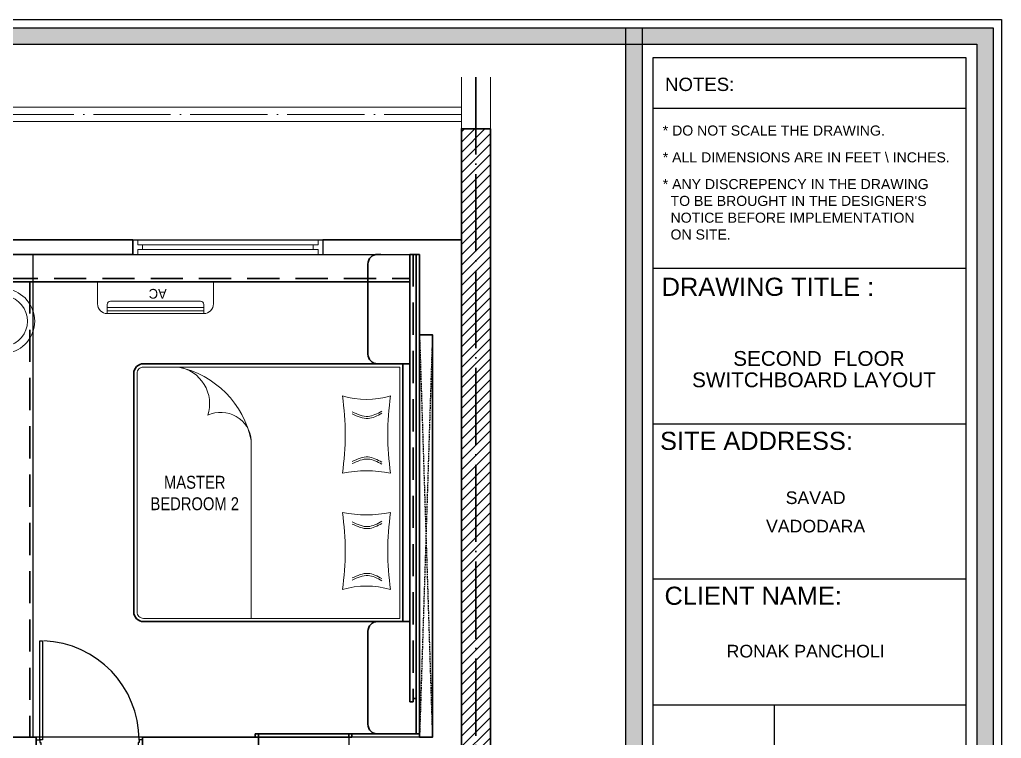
# Model space of a CAD drawing. Header units: millimetres. Extents: x 145796 to 148307, y -176303 to -174465.
# Drawn here: x 147864.5 to 148169.4, y -176013 to -175789.7 of the extents above; entities that cross this region are included whole.
import ezdxf
from ezdxf.enums import TextEntityAlignment as Align

# ---------------------------------------------------------------- set-up
doc = ezdxf.new("R2010")
doc.units = ezdxf.units.MM
doc.header["$MEASUREMENT"] = 0
for name, pattern in [('00 . GROUND FLOOR$0$DASHED', [0.75, 0.5, -0.25]), ('ACAD_ISO04W100', [30, 24, -3, 0, -3]), ('DASHEDX2', [1.5, 1, -0.5])]:
    doc.linetypes.add(name, pattern=pattern)
doc.layers.add('AR DOOR', color=40, linetype='Continuous')
doc.layers.add('AR ELE-5', color=134, linetype='Continuous')
for name, color, linetype, lineweight in [('Electrical', 84, 'Continuous', 30), ('FALSE CEILING', 6, 'Continuous', 30), ('FIRST FLOOR ( TEXT )', 7, 'Continuous', 9), ('FURNITURE', 32, 'Continuous', 9), ('GROUND FLOOR', 7, 'Continuous', 9), ('GROUND FLOOR  ( HATCH )', 251, 'Continuous', 9), ('NAME PLATE', 7, 'Continuous', 25), ('SECOND FLOOR', 7, 'Continuous', 9), ('SECOND FLOOR  ( PLINE )', 251, 'Continuous', 30), ('SECOND FLOOR ( PLine )', 7, 'Continuous', 30), ('Text', 7, 'Continuous', 15), ('X_PLOT', 1, 'Continuous', 9)]:
    doc.layers.add(name, color=color, linetype=linetype, lineweight=lineweight)
doc.layers.add('XX~SLAB ( PLINE )', color=251, linetype='Continuous', plot=False)
doc.styles.add('Arial', font='arial.ttf')
doc.styles.add('KATHA', font='swissc.ttf')
doc.styles.add('TEXT', font='eurr____.ttf')

# ---------------------------------------------------------------- blocks, each defined once
blk = doc.blocks.new('LAYOUT FILE')
at = {"layer": 'NAME PLATE', "true_color": 0xd39e00}
h = blk.add_hatch(color=42, dxfattribs=at)
h.paths.add_polyline_path([(3346889.83, -513806.18), (3346889.83, -514260.7), (3347535.56, -514260.7), (3347535.56, -513806.18)])
h.paths.add_polyline_path([(3346894.36, -513810.71), (3347531.03, -513810.71), (3347531.03, -514256.17), (3346894.36, -514256.17)], flags=16)
blk.add_hatch(color=42, dxfattribs=at).paths.add_polyline_path([(3347433.6, -514256.17), (3347438.13, -514256.17), (3347438.13, -513806.18), (3347433.6, -513806.18)])
at = {"layer": 'NAME PLATE', "color": 42, "true_color": 0xd39e00}
for p, q in [((3347527.96, -513828.55), (3347441.2, -513828.55)), ((3347527.96, -513872.99), (3347441.2, -513872.99)), ((3347527.96, -513916.26), (3347441.2, -513916.26)), ((3347527.96, -513959.27), (3347441.2, -513959.27)), ((3347527.96, -513994.31), (3347441.2, -513994.31)), ((3347474.77, -513994.31), (3347474.77, -514044.12))]:
    blk.add_line(p, q, dxfattribs=at)
for points in [[(3346887.56, -513803.91), (3347537.83, -513803.91), (3347537.83, -514262.96), (3346887.56, -514262.96)], [(3346889.83, -513806.18), (3347535.56, -513806.18), (3347535.56, -514260.7), (3346889.83, -514260.7)], [(3347433.6, -514256.17), (3347433.6, -513806.18), (3347438.13, -513806.18), (3347438.13, -514256.17)], [(3346894.36, -513810.71), (3347531.03, -513810.71), (3347531.03, -514256.17), (3346894.36, -514256.17)], [(3347441.2, -514252.44), (3347441.2, -513814.44), (3347527.96, -513814.44), (3347527.96, -514252.44)]]:
    blk.add_lwpolyline(points, close=True, dxfattribs=at)
at = {"layer": 'NAME PLATE', "style": 'Arial'}
for s, height, p in [('NOTES:', 3.699, (3347454.07, -513823.73)), ('DRAWING TITLE : ', 5.0338, (3347474.01, -513880.61)), ('SITE ADDRESS:', 5.0338, (3347469.85, -513923.39)), ('CLIENT NAME:', 5.0338, (3347468.93, -513966.4))]:
    blk.add_text(s, height=height, dxfattribs=at).set_placement(p, align=Align.CENTER)
at = {"layer": 'NAME PLATE', "char_height": 2.7974, "width": 108.0765, "attachment_point": 1, "style": 'Arial'}
for s, insert in [('* DO NOT SCALE THE DRAWING.', (3347443.82, -513833.31, 0)), ('* ALL DIMENSIONS ARE IN FEET \\\\ INCHES.', (3347443.82, -513840.75, 0)), ("* ANY DISCREPENCY IN THE DRAWING \\P  TO BE BROUGHT IN THE DESIGNER'S\\P  NOTICE BEFORE IMPLEMENTATION \\P  ON SITE.", (3347443.82, -513848.18, 0))]:
    blk.add_mtext(s, dxfattribs=dict(at, insert=insert))
blk = doc.blocks.new('*U20')
for points in [[(-1160, 0), (-1120, 0), (-1120, 30), (-1110, 30), (-1110, 100), (-1160, 100)], [(0, 0), (0, -1120), (-30, -1120), (-30, 0)], [(40, 0), (0, 0), (0, 30), (-10, 30), (-10, 100), (40, 100)]]:
    blk.add_lwpolyline(points, close=True)
at = {"layer": 'AR ELE-5', "linetype": 'ByBlock', "ltscale": 15}
blk.add_arc((2, 1), 1122, 180.0347, 267.627, dxfattribs=at)

msp = doc.modelspace()

# ---------------------------------------------------------------- hatches: boundary and pattern name
at = {"layer": 'GROUND FLOOR  ( HATCH )'}
h = msp.add_hatch(dxfattribs=at)
h.set_pattern_fill('ANSI31', color=6, scale=18, style=0)
h.set_pattern_definition([(45, (31469.993, -13547.9652), (-1.590990258, 1.590990258), [])])
h.paths.add_polyline_path([(148010.68, -175823.64), (148001.68, -175823.64), (148001.68, -176167.14), (148010.68, -176167.14)])

# ---------------------------------------------------------------- linework, layer by layer
at = {"layer": 'Electrical', "lineweight": 15}
for p, q in [((147891.68, -175879.17, -0.13), (147921.68, -175879.17, -0.13)), ((147892.68, -175877.17, -0.13), (147920.68, -175877.17, -0.13)), ((147891.68, -175880.18, -0.13), (147921.68, -175880.18, -0.13))]:
    msp.add_line(p, q, dxfattribs=at)
at = {"layer": 'Electrical', "lineweight": 15, "elevation": -0.13}
for points in [[(147888.67, -175878.03), (147888.67, -175871.04), (147924.69, -175871.04), (147924.69, -175878.03)], [(147921.68, -175878.17), (147921.68, -175881.04), (147891.68, -175881.04), (147891.68, -175878.17)], [(147891.68, -175881.04), (147891.68, -175881.04), (147921.68, -175881.04)]]:
    msp.add_lwpolyline(points, dxfattribs=at)
at = {"layer": 'Electrical', "lineweight": 15}
for centre, start, end in [((147891.68, -175878.03, -0.13), 180, 270), ((147921.68, -175878.03, -0.13), 270, 0)]:
    msp.add_arc(centre, 3.01, start, end, dxfattribs=at)
at = {"layer": 'Electrical', "lineweight": 15, "extrusion": (0, 0, -1)}
for centre, start_param, end_param in [((147892.68, -175878.17, -0.13), 3.926991, 5.497787), ((147920.68, -175878.17, -0.13), -0.785398, 0.785398)]:
    msp.add_ellipse(centre, major_axis=(0.71, 0.71), ratio=1, start_param=start_param, end_param=end_param, dxfattribs=at)
at = {"layer": 'FALSE CEILING', "lineweight": 25, "elevation": -0.13}
msp.add_lwpolyline([(147988.68, -175862.64), (147988.68, -175887.64), (147992.68, -175887.64), (147992.68, -176012.59), (147868.65, -176012.68), (147868.65, -175862.64)], close=True, dxfattribs=at)
at = {"layer": 'FURNITURE', "color": 3, "linetype": 'DASHEDX2', "lineweight": 30, "ltscale": 10}
for p, q in [((147986.68, -175862.64, -0.13), (147986.68, -176000.64, -0.13)), ((147830.18, -175870.13, -0.13), (147985.68, -175870.13, -0.13)), ((147867.65, -175871.05, -0.13), (147867.65, -176012.64, -0.13))]:
    msp.add_line(p, q, dxfattribs=at)
at = {"layer": 'FURNITURE', "color": 9, "lineweight": 30, "true_color": 0xc7c8ca}
for p, q in [((147985.68, -175871.13, -0.13), (147829.18, -175871.13, -0.13)), ((147988.68, -176011.65, -0.13), (147937.68, -176011.65, -0.13)), ((147937.68, -176011.65, -0.13), (147937.68, -176012.65, -0.13)), ((147937.68, -176012.65, -0.13), (147967.69, -176012.65, -0.13)), ((147938.68, -176012.65, -0.13), (147938.68, -176011.65, -0.13)), ((147966.69, -176012.65, -0.13), (147966.69, -176011.65, -0.13)), ((147967.69, -176012.65, -0.13), (147967.69, -176011.65, -0.13))]:
    msp.add_line(p, q, dxfattribs=at)
at = {"layer": 'FURNITURE', "color": 9, "linetype": '00 . GROUND FLOOR$0$DASHED', "lineweight": 25, "true_color": 0xc7c8ca}
for p, q in [((147988.68, -175887.64, -0.13), (147992.68, -176012.64, -0.13)), ((147992.68, -175887.64, -0.13), (147988.68, -176012.64, -0.13))]:
    msp.add_line(p, q, dxfattribs=at)
at = {"layer": 'FURNITURE', "color": 9, "true_color": 0xc7c8ca}
msp.add_line((147936.44, -175975.73, -0.13), (147936.44, -175920.45, -0.13), dxfattribs=at)
at = {"layer": 'FURNITURE', "color": 9, "lineweight": 30, "true_color": 0xc7c8ca, "elevation": -0.13}
for points in [[(147976.68, -175862.64), (147975.68, -175862.64, 0.414214), (147972.68, -175865.64), (147972.68, -175893.64, 0.414214), (147975.68, -175896.64), (147976.68, -175896.64)], [(147976.68, -175976.73), (147975.68, -175976.73, 0.414214), (147972.68, -175979.73), (147972.68, -176008.65, 0.414214), (147975.68, -176011.65), (147976.68, -176011.65)]]:
    msp.add_lwpolyline(points, format="xyb", dxfattribs=at)
for points in [[(147987.68, -175862.64), (147987.68, -176000.64), (147986.68, -176000.64), (147986.68, -176001.64), (147985.68, -176001.64), (147985.68, -175862.64)], [(147988.68, -175862.64), (147988.68, -176011.65), (147987.68, -176011.65), (147987.68, -175862.64)], [(147988.68, -175887.64), (147988.68, -176012.64), (147992.68, -176012.64), (147992.68, -175887.64)], [(147983.53, -175976.73), (147985.68, -175976.73), (147985.68, -175896.64), (147983.53, -175896.64)]]:
    msp.add_lwpolyline(points, close=True, dxfattribs=at)
at = {"layer": 'FURNITURE', "color": 9, "true_color": 0xc7c8ca, "elevation": -0.13, "flags": 128}
for points in [[(147853.21, -175891.17), (147853.21, -175893.39), (147860.59, -175893.39, 0.853613), (147860.64, -175873.39), (147853.21, -175873.39), (147853.21, -175875.62)], [(147855.43, -175891.17), (147853.21, -175891.17), (147860.41, -175891.17, 0.835758), (147860.45, -175875.61), (147855.43, -175875.61), (147853.21, -175875.61)]]:
    msp.add_lwpolyline(points, format="xyb", dxfattribs=at)
at = {"layer": 'FURNITURE', "color": 9, "lineweight": 30, "true_color": 0xc7c8ca, "elevation": -0.13}
msp.add_lwpolyline([(147899.94, -175973.73), (147899.94, -175899.64, -0.414214), (147902.94, -175896.64), (147983.53, -175896.64), (147983.53, -175976.73), (147902.94, -175976.73, -0.414214)], format="xyb", close=True, dxfattribs=at)
at = {"layer": 'FURNITURE', "color": 9, "true_color": 0xc7c8ca, "elevation": -0.13}
for points in [[(147900.94, -175973.73), (147900.94, -175899.64, -0.414214), (147902.94, -175897.64), (147982.53, -175897.64), (147982.53, -175975.73), (147902.94, -175975.73, -0.414214)], [(147922.92, -175912.65, -0.527965), (147936.44, -175920.45, 0.296489), (147913.8, -175897.64, -0.459377), (147922.92, -175912.65)], [(147964.71, -175930.63, -0.100586), (147979.71, -175930.63, -0.075726), (147979.71, -175906.63, -0.148967), (147964.71, -175906.63, -0.074116)], [(147964.71, -175942.81, 0.100586), (147979.71, -175942.81, 0.075726), (147979.71, -175966.81, 0.148967), (147964.71, -175966.81, 0.074116)]]:
    msp.add_lwpolyline(points, format="xyb", close=True, dxfattribs=at)
at = {"layer": 'FURNITURE', "color": 9, "true_color": 0xc7c8ca}
for points in [[(147976.97, -175911.37, -0.13), (147975.55, -175912.14, -0.13), (147972.56, -175913.77, -0.13), (147969.44, -175912.33, -0.13), (147967.8, -175911.58, -0.13)], [(147976.97, -175912.02, -0.13), (147975.55, -175912.79, -0.13), (147972.56, -175914.42, -0.13), (147969.44, -175912.98, -0.13), (147967.8, -175912.22, -0.13)], [(147976.97, -175927.21, -0.13), (147975.55, -175926.44, -0.13), (147972.56, -175924.81, -0.13), (147969.44, -175926.25, -0.13), (147967.8, -175927, -0.13)], [(147976.97, -175927.85, -0.13), (147975.55, -175927.08, -0.13), (147972.56, -175925.45, -0.13), (147969.44, -175926.89, -0.13), (147967.8, -175927.65, -0.13)], [(147976.97, -175945.58, -0.13), (147975.55, -175946.36, -0.13), (147972.56, -175947.99, -0.13), (147969.44, -175946.55, -0.13), (147967.8, -175945.79, -0.13)], [(147976.97, -175946.23, -0.13), (147975.55, -175947, -0.13), (147972.56, -175948.63, -0.13), (147969.44, -175947.19, -0.13), (147967.8, -175946.43, -0.13)], [(147976.97, -175963.38, -0.13), (147975.55, -175962.61, -0.13), (147972.56, -175960.98, -0.13), (147969.44, -175962.42, -0.13), (147967.8, -175963.18, -0.13)], [(147976.97, -175964.03, -0.13), (147975.55, -175963.26, -0.13), (147972.56, -175961.63, -0.13), (147969.44, -175963.07, -0.13), (147967.8, -175963.83, -0.13)]]:
    msp.add_open_spline(points, degree=3, knots=[0, 0, 0, 0, 4.577917, 9.671137, 9.671137, 9.671137, 9.671137], dxfattribs=at)
at = {"layer": 'GROUND FLOOR'}
for p, q in [((148001.68, -175807.59, -0.13), (148001.68, -176290.52, -0.13)), ((148001.68, -175807.59, -0.13), (148001.68, -175880.64, -0.13)), ((148010.68, -175807.59, -0.13), (148010.68, -176290.52, -0.13)), ((147501.43, -175816.89, -0.13), (148001.68, -175816.89, -0.13)), ((147505.93, -175821.39, -0.13), (148001.68, -175821.39, -0.13))]:
    msp.add_line(p, q, dxfattribs=at)
at = {"layer": 'GROUND FLOOR', "color": 1, "linetype": 'ACAD_ISO04W100'}
msp.add_line((148006.18, -175807.59, -0.13), (148006.18, -176167.14, -0.13), dxfattribs=at)
at = {"layer": 'GROUND FLOOR', "color": 1, "linetype": 'ACAD_ISO04W100', "elevation": -0.13}
msp.add_lwpolyline([(148001.68, -175819.14), (147503.68, -175819.14), (147503.68, -176281.64), (148001.68, -176281.64)], dxfattribs=at)
at = {"layer": 'GROUND FLOOR', "color": 6, "lineweight": 30, "elevation": -0.13}
msp.add_lwpolyline([(148010.68, -175823.64), (148001.68, -175823.64), (148001.68, -176167.14), (148010.68, -176167.14)], close=True, dxfattribs=at)
at = {"layer": 'SECOND FLOOR'}
for p, q in [((147601.18, -175858.14, -0.13), (148001.68, -175858.14, -0.13)), ((147899.68, -175858.14, -0.13), (147899.68, -175862.64, -0.13)), ((147958.68, -175858.14, -0.13), (147958.68, -175862.64, -0.13)), ((147829.18, -175862.64, -0.13), (147988.68, -175862.64, -0.13)), ((147902.68, -176012.64, -0.13), (147931.18, -176012.64, -0.13)), ((147902.68, -176017.14, -0.13), (147902.68, -176012.64, -0.13)), ((147966.69, -176012.64, -0.13), (147992.68, -176012.64, -0.13)), ((147966.69, -176012.64, -0.13), (147966.69, -176017.14, -0.13))]:
    msp.add_line(p, q, dxfattribs=at)
at = {"layer": 'SECOND FLOOR', "elevation": -0.13}
msp.add_lwpolyline([(147958.68, -175858.14), (147957.18, -175858.14), (147957.18, -175859.64), (147955.68, -175859.64), (147955.68, -175861.14), (147902.68, -175861.14), (147902.68, -175859.64), (147901.18, -175859.64), (147901.18, -175858.14), (147899.68, -175858.14), (147899.68, -175862.64), (147901.18, -175862.64), (147901.18, -175861.14), (147902.68, -175861.14), (147902.68, -175859.64), (147955.68, -175859.64), (147955.68, -175861.14), (147957.18, -175861.14), (147957.18, -175862.64), (147958.68, -175862.64), (147958.68, -175858.14), (147899.68, -175858.14), (147899.68, -175862.64), (147958.68, -175862.64)], close=True, dxfattribs=at)
at = {"layer": 'SECOND FLOOR  ( PLINE )', "elevation": -0.13}
msp.add_lwpolyline([(147824.18, -176017.14), (147805.68, -176017.14), (147805.68, -176012.64), (147824.18, -176012.64), (147824.18, -175862.64), (147754.18, -175862.64), (147754.18, -175858.14), (147899.68, -175858.14), (147899.68, -175862.64), (147829.18, -175862.64), (147829.18, -176012.64), (147869.66, -176012.64), (147869.66, -176017.14), (147828.68, -176017.14)], close=True, dxfattribs=at)
at = {"layer": 'SECOND FLOOR ( PLine )', "elevation": -0.13}
msp.add_lwpolyline([(147902.68, -176167.14), (147902.68, -176167.14), (147907.18, -176167.14), (147907.18, -176149.14), (147935.67, -176149.14), (147935.67, -176144.64), (147907.18, -176144.64), (147907.18, -176017.14), (147938.7, -176017.14), (147938.7, -176012.64), (147902.68, -176012.64), (147902.68, -176017.14), (147902.68, -176017.14), (147902.68, -176158.14)], dxfattribs=at)
at = {"layer": 'X_PLOT', "linetype": 'ACAD_ISO04W100', "lineweight": 30}
msp.add_line((148006.18, -175807.59, -0.13), (148006.18, -176279.39, -0.13), dxfattribs=at)
at = {"layer": 'XX~SLAB ( PLINE )', "elevation": -0.13}
msp.add_lwpolyline([(147596.68, -175858.14), (148001.68, -175858.14), (148001.68, -176167.14), (147992.68, -176167.14), (147972.87, -176167.14), (147932.54, -176167.14), (147907.18, -176167.14), (147760.18, -176167.14), (147686.94, -176167.14), (147596.68, -176167.14)], close=True, dxfattribs=at)
msp.add_lwpolyline([(147992.68, -175887.64), (147992.68, -176012.64), (147966.69, -176012.64), (147966.69, -176017.14), (147992.68, -176017.14), (147992.68, -176144.64), (147959.67, -176144.64), (147959.67, -176149.14), (147992.68, -176149.14), (147992.68, -176167.14), (148001.68, -176167.14), (148001.68, -175858.14), (147958.68, -175858.14), (147958.68, -175862.64), (147988.68, -175862.64), (147988.68, -175887.64), (147992.68, -175887.64), (147992.68, -176012.64)], dxfattribs=at)

# ---------------------------------------------------------------- block references
at = {"layer": 'AR DOOR', "linetype": 'ByBlock', "lineweight": -2, "extrusion": (0, 0, -1), "xscale": -0.02751314974223089, "yscale": 0.02751314974223089, "zscale": -0.02751314974223089, "rotation": 180}
msp.add_blockref('*U20', (-147870.76, -176013.51, 0.13), dxfattribs=at)
at = {"layer": 'NAME PLATE', "lineweight": 0, "xscale": 1.118853953940139, "yscale": 1.118853953940139, "zscale": 1.118853953940139}
msp.add_blockref('LAYOUT FILE', (-3597236.53, 399081.82), dxfattribs=at)

# ---------------------------------------------------------------- texts
at = {"layer": 'FIRST FLOOR ( TEXT )', "insert": (147918.86, -175936.81), "char_height": 4, "attachment_point": 5, "style": 'KATHA'}
msp.add_mtext('MASTER \\PBEDROOM 2', dxfattribs=at)
at = {"layer": 'NAME PLATE', "style": 'Arial'}
for s, height, p in [('SECOND  FLOOR', 4.602, (148112.73, -175897.28)), ('SWITCHBOARD LAYOUT', 4.602, (148111.2, -175903.93)), (' SAVAD ', 3.929, (148111.71, -175940.21)), ('VADODARA', 3.929, (148111.71, -175949.03)), ('RONAK PANCHOLI    ', 3.929, (148111.66, -175987.88))]:
    msp.add_text(s, height=height, dxfattribs=at).set_placement(p, align=Align.CENTER)
at = {"layer": 'Text', "style": 'TEXT'}
msp.add_text('AC', height=3, rotation=180, dxfattribs=at).set_placement((147910.16, -175873.38, -0.13))

doc.saveas('drawing.dxf')
